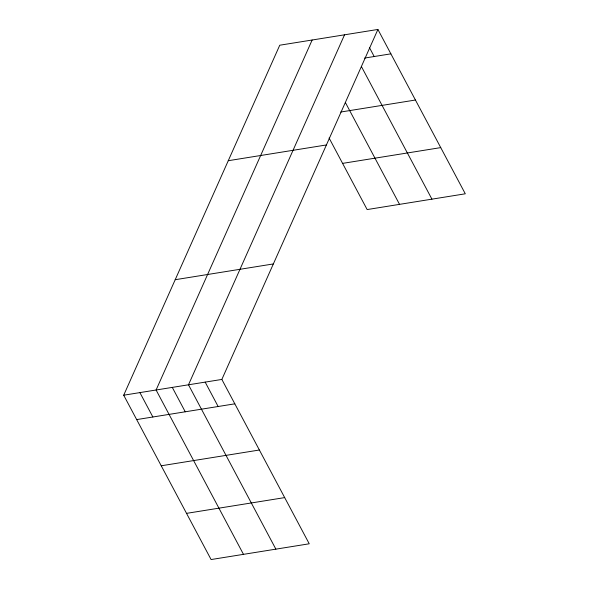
<?xml version="1.0" encoding="UTF-8"?>
<svg xmlns="http://www.w3.org/2000/svg" width="589" height="589" viewBox="0 0 589 589"><rect width="100%" height="100%" fill="white"/><g stroke="black" fill="none" stroke-linecap="round" stroke-linejoin="round"><path stroke-width="0.88" d="M377.91 29.45L221.854 379.434L309.24 543.787L211.09 559.55L123.705 395.204L279.76 45.213L377.91 29.45L465.295 193.796L367.146 209.566L329.089 138.003M312.148 40.015L156.092 389.999L243.478 554.345M344.543 34.81L188.487 384.794L275.873 549.147M364.532 58.075L390.882 53.842M340.678 112.035L415.436 100.027M228.26 160.709L326.416 144.946M342.584 163.381L440.741 147.611M175.198 279.709L273.355 263.938M123.705 395.204L221.854 379.434M136.67 419.596L234.827 403.826M161.231 465.781L259.381 450.011M186.529 513.365L284.686 497.602M369.59 47.864L374.192 56.522M361.388 66.498L431.928 199.156M345.368 102.486L399.533 204.361M205.171 382.114L218.144 406.506M172.29 387.4L185.255 411.792M139.895 392.598L152.868 416.99"/></g></svg>
